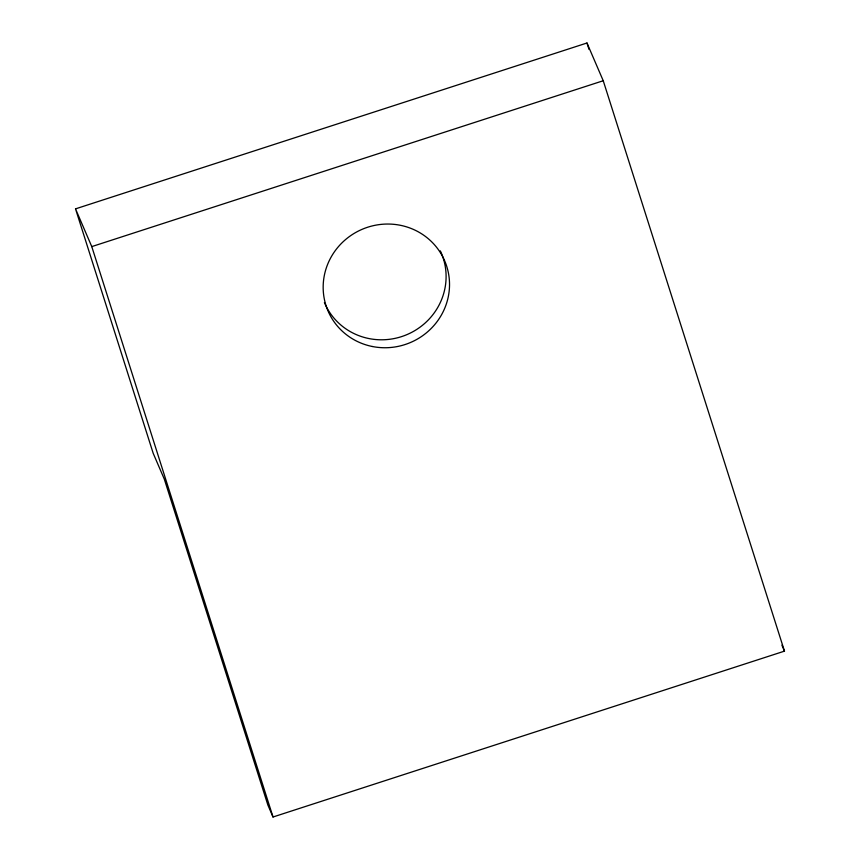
<?xml version="1.0" encoding="UTF-8"?>
<svg xmlns="http://www.w3.org/2000/svg" width="860" height="860" viewBox="0 0 860 860"><rect width="100%" height="100%" fill="white"/><g stroke="black" fill="none" stroke-linecap="round" stroke-linejoin="round"><path stroke-width="1.29" d="M75.519 208.862L586.982 43L603.236 80.743L784.481 651.138L273.018 817L267.89 805.078L164.314 479.138L153.198 453.317L75.519 208.862L91.773 246.605L273.018 817M91.773 246.605L603.236 80.743M781.912 645.183L784.481 651.138M586.982 43L589.014 49.396M440.341 250.883A63.479 61.544 -23.3 0 1 408.016 334.142A63.479 61.544 -23.3 0 1 324.403 302.559M372.305 346.494A63.479 61.544 -23.3 0 0 446.716 266.32A63.479 61.544 -23.3 0 0 340.012 244.874A63.479 61.544 -23.3 0 0 372.305 346.494"/></g></svg>
